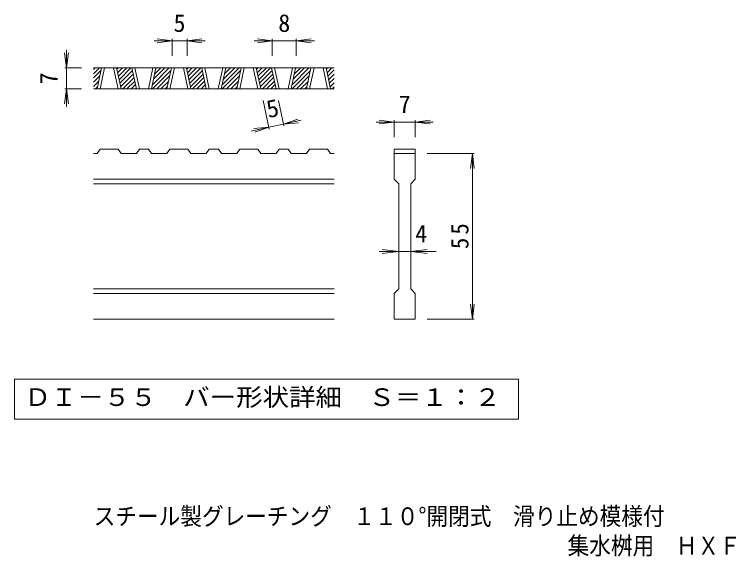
# Model space of a CAD drawing. Units: millimetres on the paper, enlarged 6 times, with parts at other scales. Extents: x -909 to 1035, y -823 to 810.
# Drawn here: x -591 to 129, y -823 to -282 of the extents above; entities that cross this region are included whole.
import ezdxf
from ezdxf.enums import TextEntityAlignment as Align

# ---------------------------------------------------------------- set-up
doc = ezdxf.new("R2010")
doc.units = ezdxf.units.MM
doc.header["$LTSCALE"] = 6
doc.layers.add('D-0_通り芯', color=3, linetype='Continuous', lineweight=9)
doc.layers.add('D-4_寸法', color=7, linetype='Continuous', lineweight=9)
doc.layers.add('F-5_F-5ﾚｲﾔ', color=2, linetype='Continuous')
doc.styles.add('ＭＳ ゴシック', font='')
doc.styles.get('ＭＳ ゴシック').set_extended_font_data('MS Gothic')

msp = doc.modelspace()

# ---------------------------------------------------------------- linework, layer by layer
at = {"layer": 'D-0_通り芯'}
for p, q in [((-272.142, -335.345), (-512.142, -335.345)), ((-512.142, -336.929), (-510.557, -335.345)), ((-512.142, -341.172), (-506.314, -335.345)), ((-512.142, -345.414), (-504.788, -338.06)), ((-508.7, -356.345), (-504.206, -335.345)), ((-505.7, -356.345), (-501.206, -335.345)), ((-492.206, -335.345), (-487.712, -356.345)), ((-489.206, -335.345), (-484.712, -356.345)), ((-488.914, -336.712), (-487.547, -335.345)), ((-488.166, -340.206), (-483.304, -335.345)), ((-487.418, -343.701), (-479.062, -335.345)), ((-486.67, -347.196), (-474.819, -335.345)), ((-485.922, -350.691), (-473.287, -338.055)), ((-469.373, -356.345), (-473.867, -335.345)), ((-466.373, -356.345), (-470.867, -335.345)), ((-452.879, -335.345), (-457.373, -356.345)), ((-449.867, -335.345), (-454.361, -356.345)), ((-453.469, -352.179), (-436.635, -335.345)), ((-453.393, -356.345), (-435.108, -338.06)), ((-452.314, -346.781), (-440.878, -335.345)), ((-451.159, -341.383), (-445.12, -335.345)), ((-450.004, -335.985), (-449.363, -335.345)), ((-439.021, -356.345), (-434.527, -335.345)), ((-436.021, -356.345), (-431.527, -335.345)), ((-422.527, -335.345), (-418.033, -356.345)), ((-419.527, -335.345), (-415.033, -356.345)), ((-419.235, -336.712), (-417.868, -335.345)), ((-418.487, -340.206), (-413.625, -335.345)), ((-417.739, -343.701), (-409.382, -335.345)), ((-416.991, -347.196), (-405.14, -335.345)), ((-416.243, -350.691), (-403.608, -338.055)), ((-399.694, -356.345), (-404.188, -335.345)), ((-396.694, -356.345), (-401.188, -335.345)), ((-383.2, -335.345), (-387.694, -356.345)), ((-380.188, -335.345), (-384.682, -356.345)), ((-383.79, -352.179), (-366.956, -335.345)), ((-383.713, -356.345), (-365.429, -338.06)), ((-382.635, -346.781), (-371.199, -335.345)), ((-381.48, -341.383), (-375.441, -335.345)), ((-380.325, -335.985), (-379.684, -335.345)), ((-369.342, -356.345), (-364.848, -335.345)), ((-366.342, -356.345), (-361.848, -335.345)), ((-352.848, -335.345), (-348.354, -356.345)), ((-349.848, -335.345), (-345.354, -356.345)), ((-349.555, -336.712), (-348.188, -335.345)), ((-348.808, -340.206), (-343.946, -335.345)), ((-348.06, -343.701), (-339.703, -335.345)), ((-347.312, -347.196), (-335.46, -335.345)), ((-346.564, -350.691), (-333.928, -338.055)), ((-330.014, -356.345), (-334.508, -335.345)), ((-327.014, -356.345), (-331.508, -335.345)), ((-313.52, -335.345), (-318.014, -356.345)), ((-310.508, -335.345), (-315.002, -356.345)), ((-314.111, -352.179), (-297.277, -335.345)), ((-314.034, -356.345), (-295.75, -338.06)), ((-312.956, -346.781), (-301.519, -335.345)), ((-311.801, -341.383), (-305.762, -335.345)), ((-310.646, -335.985), (-310.005, -335.345)), ((-299.663, -356.345), (-295.169, -335.345)), ((-296.663, -356.345), (-292.169, -335.345)), ((-283.169, -335.345), (-278.675, -356.345)), ((-280.169, -335.345), (-275.675, -356.345)), ((-279.876, -336.712), (-278.509, -335.345)), ((-279.128, -340.206), (-274.267, -335.345)), ((-278.38, -343.701), (-272.142, -337.462)), ((-512.142, -349.657), (-505.943, -343.458)), ((-485.175, -354.185), (-472.539, -341.55)), ((-483.091, -356.345), (-471.791, -345.045)), ((-449.15, -356.345), (-436.264, -343.458)), ((-415.495, -354.185), (-402.86, -341.55)), ((-413.412, -356.345), (-402.112, -345.045)), ((-379.471, -356.345), (-366.584, -343.458)), ((-345.816, -354.185), (-333.18, -341.55)), ((-343.733, -356.345), (-332.433, -345.045)), ((-309.792, -356.345), (-296.905, -343.458)), ((-277.633, -347.196), (-272.142, -341.705)), ((-512.142, -353.9), (-507.098, -348.856)), ((-478.849, -356.345), (-471.043, -348.539)), ((-474.606, -356.345), (-470.295, -352.034)), ((-444.907, -356.345), (-437.419, -348.856)), ((-409.169, -356.345), (-401.364, -348.539)), ((-404.927, -356.345), (-400.616, -352.034)), ((-375.228, -356.345), (-367.739, -348.856)), ((-339.49, -356.345), (-331.685, -348.539)), ((-335.247, -356.345), (-330.937, -352.034)), ((-305.549, -356.345), (-298.06, -348.856)), ((-276.885, -350.691), (-272.142, -345.947)), ((-276.137, -354.185), (-272.142, -350.19)), ((-272.142, -356.345), (-512.142, -356.345)), ((-510.344, -356.345), (-508.253, -354.254)), ((-470.363, -356.345), (-469.547, -355.529)), ((-440.665, -356.345), (-438.574, -354.254)), ((-400.684, -356.345), (-399.868, -355.529)), ((-370.986, -356.345), (-368.894, -354.254)), ((-331.005, -356.345), (-330.189, -355.529)), ((-301.306, -356.345), (-299.215, -354.254)), ((-274.053, -356.345), (-272.142, -354.433)), ((-508.648, -420.844), (-505.648, -416.345)), ((-487.66, -416.345), (-505.648, -416.345)), ((-487.66, -416.345), (-484.66, -420.844)), ((-469.321, -420.844), (-466.321, -416.345)), ((-457.321, -416.345), (-466.321, -416.345)), ((-457.321, -416.345), (-454.309, -420.844)), ((-438.969, -420.844), (-435.969, -416.345)), ((-417.981, -416.345), (-435.969, -416.345)), ((-417.981, -416.345), (-414.981, -420.844)), ((-399.641, -420.844), (-396.642, -416.345)), ((-387.642, -416.345), (-396.642, -416.345)), ((-387.642, -416.345), (-384.629, -420.844)), ((-369.29, -420.844), (-366.29, -416.345)), ((-348.302, -416.345), (-366.29, -416.345)), ((-348.302, -416.345), (-345.302, -420.844)), ((-329.962, -420.844), (-326.962, -416.345)), ((-317.962, -416.345), (-326.962, -416.345)), ((-317.962, -416.345), (-314.95, -420.844)), ((-299.611, -420.844), (-296.611, -416.345)), ((-278.623, -416.345), (-296.611, -416.345)), ((-278.623, -416.345), (-275.623, -420.844)), ((-212.142, -416.345), (-212.142, -420.844)), ((-508.648, -420.844), (-512.142, -420.844)), ((-469.321, -420.844), (-484.66, -420.844)), ((-438.969, -420.844), (-454.309, -420.844)), ((-399.641, -420.844), (-414.981, -420.844)), ((-369.29, -420.844), (-384.629, -420.844)), ((-329.962, -420.844), (-345.302, -420.844)), ((-299.611, -420.844), (-314.95, -420.844)), ((-272.142, -420.844), (-275.623, -420.844)), ((-212.142, -420.844), (-191.142, -420.844)), ((-212.142, -446.344), (-212.142, -420.844)), ((-191.142, -420.844), (-191.142, -446.344)), ((-272.142, -446.344), (-512.142, -446.344)), ((-272.142, -450.844), (-512.142, -450.844)), ((-212.142, -446.344), (-207.642, -450.844)), ((-207.642, -555.845), (-207.642, -450.844)), ((-195.642, -450.844), (-191.142, -446.344)), ((-195.642, -450.844), (-195.642, -555.845)), ((-272.142, -555.845), (-512.142, -555.845)), ((-272.142, -560.345), (-512.142, -560.345)), ((-212.142, -560.345), (-207.642, -555.845)), ((-212.142, -585.845), (-212.142, -560.345)), ((-195.642, -555.845), (-191.142, -560.345)), ((-191.142, -560.345), (-191.142, -585.845)), ((-272.142, -585.845), (-512.142, -585.845)), ((-191.142, -585.845), (-212.142, -585.845))]:
    msp.add_line(p, q, dxfattribs=at)
msp.add_lwpolyline([(-212.142, -416.345), (-191.142, -416.345), (-191.142, -420.844)], dxfattribs=at)
at = {"layer": 'D-0_通り芯', "color": 7}
msp.add_lwpolyline([(-591.134, -645.845), (-591.134, -685.715), (-88.149, -685.715), (-88.149, -645.845)], close=True, dxfattribs=at)
at = {"layer": 'D-4_寸法'}
for p, q in [((-433.842, -308.345), (-451.842, -308.345)), ((-433.842, -308.345), (-448.714, -306.387)), ((-433.842, -308.345), (-448.714, -310.302)), ((-433.842, -306.545), (-433.842, -323.345)), ((-418.842, -308.345), (-433.842, -308.345)), ((-418.842, -308.345), (-403.97, -306.387)), ((-418.842, -306.545), (-418.842, -323.345)), ((-418.842, -308.345), (-403.97, -310.302)), ((-418.842, -308.345), (-400.842, -308.345)), ((-333.823, -308.345), (-351.823, -308.345)), ((-333.823, -308.345), (-348.695, -306.387)), ((-333.823, -308.345), (-348.695, -310.302)), ((-333.823, -306.545), (-333.823, -323.345)), ((-309.823, -308.345), (-333.823, -308.345)), ((-309.823, -308.345), (-294.952, -306.387)), ((-309.823, -306.545), (-309.823, -323.345)), ((-309.823, -308.345), (-294.952, -310.302)), ((-309.823, -308.345), (-291.823, -308.345)), ((-539.142, -335.345), (-541.099, -320.473)), ((-539.142, -335.345), (-539.142, -317.345)), ((-539.142, -335.345), (-537.184, -320.473)), ((-540.942, -335.345), (-524.142, -335.345)), ((-539.142, -335.345), (-539.142, -356.345)), ((-539.142, -356.345), (-541.099, -371.216)), ((-540.942, -356.345), (-524.142, -356.345)), ((-539.142, -356.345), (-537.184, -371.216)), ((-539.142, -356.345), (-539.142, -374.345)), ((-336.798, -396.325), (-342.869, -367.958)), ((-322.13, -393.187), (-327.529, -367.958)), ((-322.507, -391.426), (-308.374, -386.4)), ((-322.507, -391.426), (-304.906, -387.66)), ((-212.142, -389.345), (-227.013, -387.387)), ((-212.142, -387.545), (-212.142, -404.345)), ((-191.142, -389.345), (-176.27, -387.387)), ((-191.142, -387.545), (-191.142, -404.345)), ((-337.175, -394.565), (-354.776, -398.332)), ((-337.175, -394.565), (-352.127, -395.763)), ((-337.175, -394.565), (-351.308, -399.592)), ((-322.507, -391.426), (-337.175, -394.565)), ((-322.507, -391.426), (-307.555, -390.229)), ((-212.142, -389.345), (-230.142, -389.345)), ((-212.142, -389.345), (-227.013, -391.303)), ((-191.142, -389.345), (-212.142, -389.345)), ((-191.142, -389.345), (-176.27, -391.303)), ((-191.142, -389.345), (-173.142, -389.345)), ((-132.342, -420.844), (-179.142, -420.844)), ((-134.142, -420.844), (-136.1, -435.716)), ((-134.142, -420.844), (-132.184, -435.716)), ((-134.142, -585.845), (-134.142, -420.844)), ((-207.642, -518.344), (-224.013, -516.387)), ((-195.642, -518.344), (-179.27, -516.387)), ((-207.642, -518.344), (-227.142, -518.344)), ((-207.642, -518.344), (-224.013, -520.302)), ((-195.642, -518.344), (-207.642, -518.344)), ((-195.642, -518.344), (-179.27, -520.302)), ((-195.642, -518.344), (-170.142, -518.344)), ((-134.142, -585.845), (-136.1, -570.973)), ((-134.142, -585.845), (-132.184, -570.973)), ((-132.342, -585.845), (-179.142, -585.845))]:
    msp.add_line(p, q, dxfattribs=at)

# ---------------------------------------------------------------- texts
at = {"layer": 'D-0_通り芯', "color": 2, "style": 'ＭＳ ゴシック', "width": 1.1}
msp.add_text('ＤＩ－５５\u3000バー形状詳細\u3000Ｓ＝１：２', height=17.6, dxfattribs=at).set_placement((-581.142, -677.78), align=Align.BOTTOM_LEFT)
at = {"layer": 'D-4_寸法', "color": 2, "style": 'ＭＳ ゴシック'}
for s, p in [('5', (-432.342, -304.745)), ('8', (-327.823, -304.745)), ('7', (-207.642, -385.745)), ('4', (-191.142, -514.744))]:
    msp.add_text(s, height=17.6, dxfattribs=at).set_placement(p, align=Align.BOTTOM_LEFT)
for s, rotation, p in [('7', 90, (-542.742, -351.845)), ('5', 12.079, (-336.461, -390.731))]:
    msp.add_text(s, height=17.6, rotation=rotation, dxfattribs=at).set_placement(p, align=Align.BOTTOM_LEFT)
at = {"layer": 'D-4_寸法', "color": 2, "insert": (-137.742, -516.094), "char_height": 17.6, "attachment_point": 7, "rotation": 90, "style": 'ＭＳ ゴシック'}
msp.add_mtext('\\T1.27;\\W0.95;55', dxfattribs=at)
at = {"layer": 'F-5_F-5ﾚｲﾔ', "style": 'ＭＳ ゴシック', "width": 0.9}
for s, p in [('スチール製グレーチング\u3000１１０°開閉式\u3000滑り止め模様付', (-512.046, -796.524)), ('集水桝用\u3000ＨＸＦ\u3000５４５５', (-39.071, -825.907))]:
    msp.add_text(s, height=17.6, dxfattribs=at).set_placement(p, align=Align.BOTTOM_LEFT)

doc.saveas('drawing.dxf')
